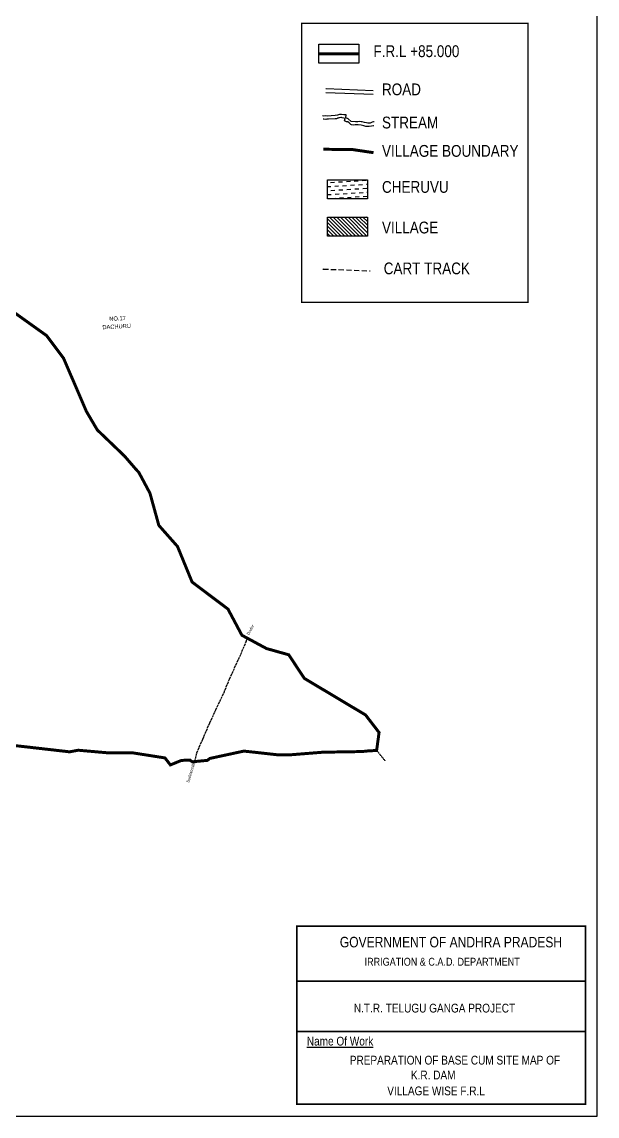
# Model space of a CAD drawing. Header units: inches. Extents: x 333501 to 344855, y 1583704 to 1591724.
# Drawn here: x 342054 to 344855, y 1583704 to 1589036 of the extents above; entities that cross this region are included whole.
import ezdxf

# ---------------------------------------------------------------- set-up
doc = ezdxf.new("R2010")
doc.units = ezdxf.units.IN
doc.header["$MEASUREMENT"] = 0
for name, pattern in [('ACAD_ISO02W100', [15, 12, -3]), ('ACAD_ISO03W100', [30, 12, -18]), ('BORDER', [1.75, 0.5, -0.25, 0.5, -0.25, 0, -0.25]), ('DASHED', [0.75, 0.5, -0.25])]:
    doc.linetypes.add(name, pattern=pattern)
for name, color, linetype in [('BLOCK', 7, 'Continuous'), ('C LINE COO', 6, 'Continuous'), ('CARTTRACK', 30, 'ACAD_ISO02W100'), ('FRAME 025', 7, 'Continuous'), ('STREAM', 4, 'Continuous'), ('SURVEY_NO', 7, 'Continuous'), ('Tank', 17, 'Continuous'), ('TITLEBLOCK', 7, 'Continuous'), ('VILLAGE_AREA', 1, 'Continuous')]:
    doc.layers.add(name, color=color, linetype=linetype)
doc.layers.add('ROAD', color=1, linetype='Continuous', lineweight=25)
doc.layers.add('VILL_BOUNDARY', color=6, linetype='BORDER', lineweight=30)
doc.styles.add('ARIALN', font='ARIALN.TTF')
doc.styles.get("Standard").update_dxf_attribs({"font": 'arial.ttf'})

msp = doc.modelspace()

# ---------------------------------------------------------------- hatches: boundary and pattern name
at = {"layer": 'Tank'}
h = msp.add_hatch(dxfattribs=at)
h.set_pattern_fill('DASH', color=4, scale=155.195912, angle=3.5405, style=0)
h.set_pattern_definition([(3.5405362, (-3661288.908, -14682592.973), (18.164452831, 20.56047188), [19.399489047, -19.399489047])])
h.paths.add_polyline_path([(343736.4, 1588173.2), (343736.4, 1588265.9), (343542.5, 1588265.9), (343542.5, 1588173.2)])
at = {"layer": 'VILLAGE_AREA'}
h = msp.add_hatch(dxfattribs=at)
h.set_pattern_fill('ANSI31', color=256, scale=102.119787, angle=89.8223, style=0)
h.set_pattern_definition([(134.8222507, (-144552.805, -704417.298), (-9.05415779, -8.998153735), [])])
h.paths.add_polyline_path([(343542.5, 1588085.3), (343542.5, 1587992.6), (343736.4, 1587992.6), (343736.4, 1588085.3)])

# ---------------------------------------------------------------- linework, layer by layer
at = {"layer": 'BLOCK', "color": 1, "const_width": 15}
msp.add_lwpolyline([(343694.8, 1588881), (343500.9, 1588881)], dxfattribs=at)
at = {"layer": 'C LINE COO', "color": 0}
msp.add_lwpolyline([(333500.6, 1583704.1), (344855.3, 1583704.1), (344855.3, 1591724), (333500.6, 1591724), (333500.6, 1583704.1)], dxfattribs=at)
at = {"layer": 'CARTTRACK'}
msp.add_lwpolyline([(342896, 1585431.7), (342906.2, 1585475.1), (342934.9, 1585540.8), (342968.9, 1585620.5), (342998.7, 1585684.5), (343038.4, 1585767.8), (343065.3, 1585834), (343120, 1585954.6), (343146.2, 1586015.3), (343152, 1586032.9)], dxfattribs=at)
at = {"layer": 'FRAME 025', "lineweight": -3}
for points, const_width in [([(343417.2, 1589029.1), (344518.7, 1589029.1), (344518.7, 1587668.9), (343417.2, 1587668.9)], 6.7), ([(343393.4, 1584629.4), (344799, 1584629.4), (344799, 1583762.2), (343393.4, 1583762.2)], 8.54)]:
    msp.add_lwpolyline(points, close=True, dxfattribs=dict(at, const_width=const_width))
for points in [[(343500.9, 1588927.4), (343694.8, 1588927.4), (343694.8, 1588834.7), (343500.9, 1588834.7)], [(343542.5, 1588265.9), (343736.4, 1588265.9), (343736.4, 1588173.2), (343542.5, 1588173.2)]]:
    msp.add_lwpolyline(points, close=True, dxfattribs=at)
at = {"layer": 'FRAME 025', "lineweight": -3, "const_width": 8.54}
for points in [[(343393.4, 1584361.8), (344799, 1584361.8)], [(343393.4, 1584116), (344799, 1584116)], [(343393.4, 1583762.2), (344799, 1583762.2)]]:
    msp.add_lwpolyline(points, dxfattribs=at)
at = {"layer": 'ROAD', "color": 1}
for points in [[(343534.3, 1588711.4), (343535.8, 1588711.1), (343764.1, 1588702.2)], [(343534.3, 1588692.2), (343534.9, 1588692.1), (343764.1, 1588683.1)]]:
    msp.add_lwpolyline(points, dxfattribs=at)
at = {"layer": 'ROAD', "color": 1, "linetype": 'DASHED', "ltscale": 50}
msp.add_lwpolyline([(343520.3, 1587832), (343521.8, 1587831.7), (343750, 1587822.8)], dxfattribs=at)
at = {"layer": 'STREAM'}
for points in [[(343768.9, 1588548.4), (343766.2, 1588548.3), (343760.4, 1588546.9), (343752.9, 1588544.2), (343749.4, 1588543.2), (343746.2, 1588543), (343744.4, 1588542.7), (343739.4, 1588542.7), (343733.1, 1588543.8), (343722.9, 1588546.2), (343711.8, 1588548.9), (343706.6, 1588549.8), (343697.2, 1588550.2), (343689.8, 1588549.6), (343679.3, 1588549.4), (343657.7, 1588550.2), (343642.8, 1588563.7), (343631.3, 1588568.2), (343633.2, 1588582.4), (343621.7, 1588583.9), (343610.7, 1588585.1), (343608.1, 1588585.1), (343601.3, 1588584.5), (343590.5, 1588581.9), (343580.5, 1588579.5), (343541.3, 1588577.3), (343532.7, 1588577.5), (343525, 1588577), (343518.6, 1588578)], [(343767.3, 1588529.7), (343766, 1588529.5), (343757, 1588528.2), (343745.9, 1588526.9), (343736.4, 1588525.9), (343729.1, 1588526.9), (343720, 1588528.8), (343706.7, 1588532.1), (343691, 1588534.6), (343683.5, 1588534.2), (343677.6, 1588533.7), (343670.8, 1588533.4), (343659.2, 1588535.2), (343655.2, 1588535.8), (343647.6, 1588544.2), (343641.8, 1588548.9), (343635.3, 1588549.6), (343628.6, 1588551.5), (343625.4, 1588553.8), (343628.5, 1588565.8), (343622.1, 1588567.4), (343614.6, 1588569.2), (343610.6, 1588569.5), (343607, 1588569.6), (343601, 1588568.3), (343598.1, 1588567.8), (343594.3, 1588566.9), (343591.1, 1588566.2), (343588.8, 1588565.4), (343585.5, 1588564.4), (343579.4, 1588563.3), (343546.9, 1588562.2), (343543.6, 1588561.6), (343538.5, 1588561.4), (343534.9, 1588561.2), (343524.7, 1588562.1), (343522.9, 1588562.2), (343521.1, 1588562.4)]]:
    msp.add_lwpolyline(points, dxfattribs=at)
at = {"layer": 'VILL_BOUNDARY', "color": 6, "linetype": 'ACAD_ISO03W100', "lineweight": -2, "ltscale": 3, "const_width": 14.5}
for points in [[(343522.7, 1588415.4), (343664, 1588414), (343766.4, 1588398.8)], [(342010.3, 1587624.6), (342174.2, 1587507.4), (342256.9, 1587397.4), (342368.1, 1587138.3), (342421.3, 1587047.7), (342507.3, 1586965.2), (342553.2, 1586921.1), (342608, 1586857.7), (342623.9, 1586840.3), (342677.8, 1586739.4), (342721, 1586582.7), (342812, 1586479.8), (342883, 1586306.5), (343057.7, 1586174.9), (343125.6, 1586047.2), (343245.3, 1585982.5), (343353.7, 1585952), (343429.6, 1585837.1), (343727.7, 1585658.8), (343793.5, 1585573.4), (343781.6, 1585485.9), (343741.4, 1585483.7), (343709.9, 1585480.5), (343519.1, 1585477.3), (343367.9, 1585465.2), (343294.4, 1585465.3), (343135.3, 1585482.8), (342969.3, 1585447), (342957.9, 1585437.7), (342884, 1585430.6), (342871.6, 1585439.4), (342830.6, 1585437.2), (342777.2, 1585415.4), (342750.9, 1585449.5), (342596.8, 1585473.7), (342468.4, 1585474.7), (342328.6, 1585487), (342286.3, 1585479.2), (341985.2, 1585513.6)]]:
    msp.add_lwpolyline(points, dxfattribs=at)
at = {"layer": 'VILL_BOUNDARY'}
msp.add_lwpolyline([(343781.6, 1585485.9), (343822.2, 1585435.6)], dxfattribs=at)
at = {"layer": 'VILLAGE_AREA'}
msp.add_lwpolyline([(343542.5, 1588085.3), (343736.4, 1588085.3), (343736.4, 1587992.6), (343542.5, 1587992.6)], close=True, dxfattribs=at)

# ---------------------------------------------------------------- texts
at = {"layer": 'SURVEY_NO'}
for s, height, rotation, p in [('NO.17', 19.92, 3.0716, (342480.3, 1587579.1)), ('DACHURU', 19.92, 3.0716, (342446.6, 1587538.2)), ('Dadur', 13.94, 60.6719, (343159.7, 1586047.5)), ('Suddamalla', 13.94, 72.8027, (342868.3, 1585327.2))]:
    msp.add_text(s, height=height, rotation=rotation, dxfattribs=at).set_placement(p)
at = {"layer": 'TITLEBLOCK', "extrusion": (0.000201441, 0.004807, 0.999988), "style": 'ARIALN'}
for s, height, p in [('F.R.L +85.000', 57.393, (343766.1, 1588845.9, 7706.6)), ('ROAD', 57.39, (343807.7, 1588659.9, 7705.8)), ('STREAM', 57.39, (343807.7, 1588498.2, 7705)), ('VILLAGE BOUNDARY', 57.393, (343807.7, 1588360.1, 7704.3)), ('CHERUVU', 57.39, (343807.7, 1588184.5, 7703.5)), ('VILLAGE', 57.39, (343807.7, 1587986.7, 7702.5)), ('CART TRACK', 57.39, (343816.1, 1587787.5, 7701.6)), ('GOVERNMENT OF ANDHRA PRADESH ', 51.231, (343602.4, 1584507.8, 7679)), ('IRRIGATION & C.A.D. DEPARTMENT', 38.423, (343723, 1584418.5, 7679)), ('N.T.R. TELUGU GANGA PROJECT', 42.692, (343670.8, 1584190.4, 7679.3)), ('%%UName Of Work', 42.692, (343441.8, 1584029.5, 7678.5)), ('PREPARATION OF BASE CUM SITE MAP OF ', 42.692, (343650.8, 1583936.9, 7678.1)), ('K.R. DAM', 42.69, (343948.5, 1583864.3, 7677.8)), ('VILLAGE WISE F.R.L', 42.692, (343833.4, 1583787.1, 7677.4))]:
    msp.add_text(s, height=height, rotation=359.9999, dxfattribs=at).set_placement(p)

doc.saveas('drawing.dxf')
